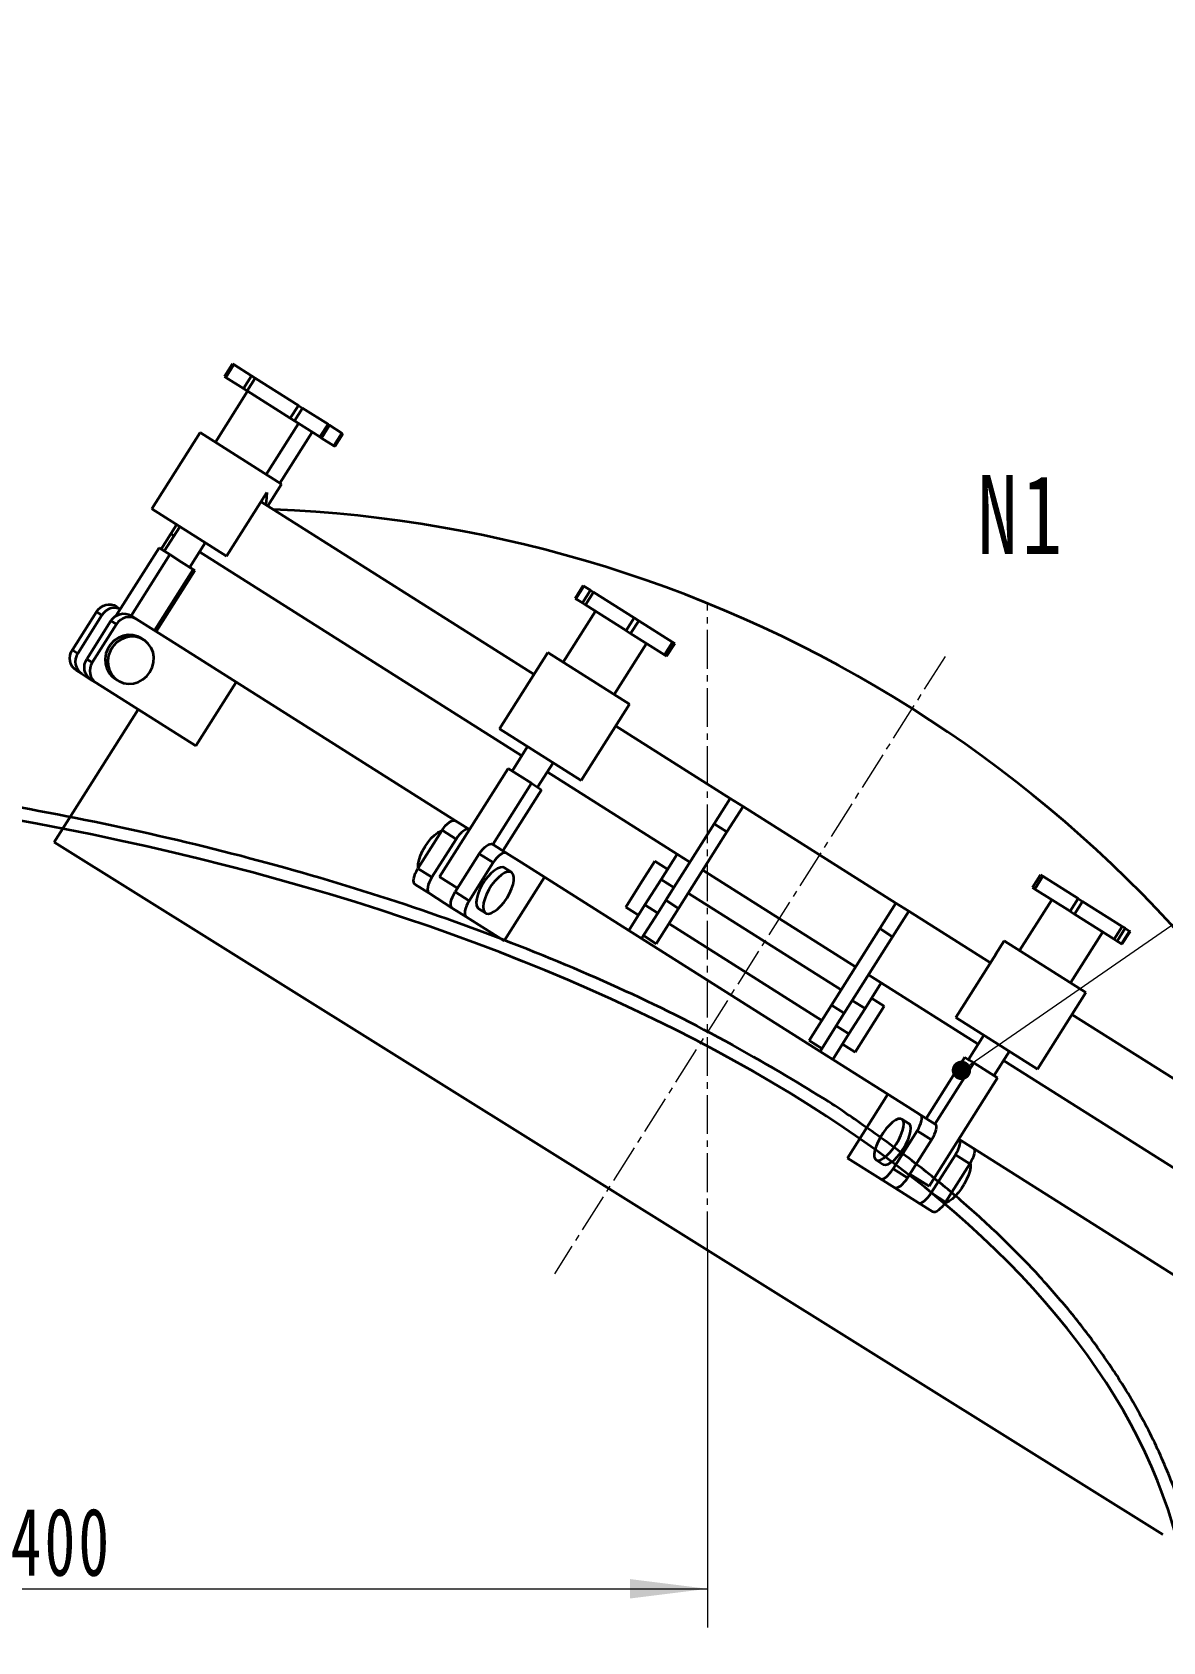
# Model space of a CAD drawing. Header units: millimetres. Extents: x -1782 to 1782, y -2523 to 2523.
# Drawn here: x -375.3 to -25.4, y 1163.8 to 1662.1 of the extents above; entities that cross this region are included whole.
import ezdxf

# ---------------------------------------------------------------- set-up
doc = ezdxf.new("R2010")
doc.units = ezdxf.units.MM
doc.linetypes.add('点画线', pattern=[18, 12, -2, 2, -2])
doc.layers.get('0').update_dxf_attribs({"lineweight": 35})
for name, color, linetype, lineweight in [('中心线层', 1, '点画线', 18), ('尺寸线层', 3, 'Continuous', 18), ('细实线层', 4, 'Continuous', 18)]:
    doc.layers.add(name, color=color, linetype=linetype, lineweight=lineweight)
doc.styles.add('标准', font='', dxfattribs={"width": 0.667})
doc.styles.get('标准').set_extended_font_data('宋体')
doc.dimstyles.new('标准', dxfattribs={"dimscale": 6, "dimtxt": 3.5, "dimasz": 4, "dimexe": 2, "dimexo": 0, "dimtad": 1, "dimdsep": 46, "dimtxsty": '标准', "dimblk": '_CAXARROW', "dimcen": 0, "dimdle": 6, "dimazin": 2, "dimtfac": 0.707107, "dimtdec": 3, "dimtmove": 2, "dimatfit": 3, "dimfxl": 1, "dimfrac": 2, "dimtolj": 1, "dimarcsym": 1})

# ---------------------------------------------------------------- blocks, each defined once
blk = doc.blocks.new('*X6')
at = {"layer": '尺寸线层', "linetype": 'Continuous'}
for points in [[(-566.23, 1180.22), (-542.23, 1183.22), (-542.23, 1177.22)], [(-166.23, 1180.22), (-190.23, 1183.22), (-190.23, 1177.22)]]:
    blk.add_hatch(color=0, dxfattribs=at).paths.add_polyline_path(points, flags=0)
at = {"layer": '尺寸线层', "color": 0, "linetype": 'Continuous'}
for p, q in [((-166.23, 1285.02), (-166.23, 1168.22)), ((-566.23, 1157.92), (-566.23, 1192.22)), ((-566.23, 1180.22), (-166.23, 1180.22))]:
    blk.add_line(p, q, dxfattribs=at)
at = {"layer": '尺寸线层', "color": 0, "insert": (-366.23, 1194.59), "char_height": 21, "width": 60.6605, "attachment_point": 5, "line_spacing_factor": 1.15057, "style": '标准'}
blk.add_mtext('\\T1.1;400', dxfattribs=at)
blk = doc.blocks.new('_CAXARROW')
blk.add_hatch(color=0).paths.add_polyline_path([(0, 0), (-1, 0.125), (-1, -0.125)], flags=0)
blk = doc.blocks.new('*X9')
at = {"layer": '尺寸线层', "linetype": 'Continuous'}
for points in [[(175.83, 2029.65), (172.83, 2005.65), (178.83, 2005.65)], [(175.83, -559.64), (172.83, -535.64), (178.83, -535.64)]]:
    blk.add_hatch(color=0, dxfattribs=at).paths.add_polyline_path(points, flags=0)
at = {"layer": '尺寸线层', "color": 0, "linetype": 'Continuous'}
for p, q in [((-479.43, 2029.65), (187.83, 2029.65)), ((175.83, -559.64), (175.83, 2029.65)), ((-101.23, -559.64), (187.83, -559.64))]:
    blk.add_line(p, q, dxfattribs=at)
at = {"layer": '尺寸线层', "color": 0, "insert": (161.46, 735.01), "char_height": 21, "width": 123.199, "attachment_point": 5, "rotation": 90, "line_spacing_factor": 1.15057, "style": '标准'}
blk.add_mtext('\\T1.1;～2589', dxfattribs=at)
blk = doc.blocks.new('*X69')
at = {"layer": '细实线层', "lineweight": 18}
h = blk.add_hatch(color=0, dxfattribs=at)
edge = h.paths.add_edge_path(flags=0)
edge.add_arc((0, 0), 3, 0, 360)
at = {"layer": '细实线层', "color": 0}
for p, q in [((0, 0), (373.98, 258.64)), ((373.98, 258.64), (433.98, 258.64))]:
    blk.add_line(p, q, dxfattribs=at)
at = {"layer": '细实线层', "color": 0, "lineweight": 18, "insert": (403.98, 267.64), "char_height": 30, "width": 102, "attachment_point": 8, "line_spacing_factor": 1.15057, "style": '标准'}
blk.add_mtext('\\T1.1;17', dxfattribs=at)

msp = doc.modelspace()

# ---------------------------------------------------------------- linework, layer by layer
for p, q in [((-313.252, 1559.384), (-315.746, 1555.44)), ((-315.746, 1555.44), (-315.384, 1555.21)), ((-312.89, 1559.155), (-315.384, 1555.21)), ((-315.384, 1555.21), (-309.924, 1551.757)), ((-313.252, 1559.384), (-312.89, 1559.155)), ((-312.89, 1559.155), (-307.429, 1555.701)), ((-307.429, 1555.701), (-309.924, 1551.757)), ((-306.279, 1554.974), (-308.774, 1551.03)), ((-307.429, 1555.701), (-306.279, 1554.974)), ((-306.279, 1554.974), (-292.911, 1546.519)), ((-308.617, 1550.931), (-318.595, 1535.154)), ((-309.924, 1551.757), (-308.774, 1551.03)), ((-308.774, 1551.03), (-295.405, 1542.575)), ((-292.911, 1546.519), (-295.405, 1542.575)), ((-291.624, 1545.705), (-294.118, 1541.761)), ((-292.911, 1546.519), (-291.624, 1545.705)), ((-291.624, 1545.705), (-283.726, 1540.71)), ((-302.818, 1525.177), (-292.841, 1540.953)), ((-295.405, 1542.575), (-294.118, 1541.761)), ((-294.118, 1541.761), (-286.22, 1536.766)), ((-283.726, 1540.71), (-286.22, 1536.766)), ((-285.711, 1536.444), (-283.217, 1540.388)), ((-283.726, 1540.71), (-283.217, 1540.388)), ((-283.217, 1540.388), (-279.42, 1537.986)), ((-323.328, 1538.148), (-338.294, 1514.483)), ((-298.086, 1522.183), (-323.328, 1538.148)), ((-298.595, 1522.505), (-288.617, 1538.282)), ((-286.22, 1536.766), (-285.711, 1536.444)), ((-285.711, 1536.444), (-281.914, 1534.042)), ((-279.42, 1537.986), (-281.914, 1534.042)), ((-281.587, 1533.835), (-279.092, 1537.779)), ((-279.42, 1537.986), (-279.092, 1537.779)), ((-281.914, 1534.042), (-281.587, 1533.835)), ((-302.365, 1515.417), (-298.086, 1522.183)), ((-315.13, 1499.833), (-302.658, 1519.554)), ((-304.443, 1516.731), (-219.948, 1463.291)), ((-315.13, 1499.833), (-338.294, 1514.483)), ((-332.374, 1506.788), (-335.367, 1502.055)), ((-329.617, 1508.996), (-334.396, 1501.441)), ((-330.589, 1509.61), (-332.374, 1506.788)), ((-332.374, 1506.788), (-331.402, 1506.174)), ((-331.402, 1506.174), (-332.374, 1506.788)), ((-335.973, 1502.438), (-349.243, 1481.457)), ((-344.638, 1481.414), (-332.665, 1500.346)), ((-332.665, 1500.346), (-335.973, 1502.438)), ((-332.665, 1500.346), (-329.052, 1498.061)), ((-326.507, 1496.452), (-321.729, 1504.007)), ((-323.514, 1501.185), (-223.743, 1438.083)), ((-223.743, 1438.083), (-323.514, 1501.185)), ((-325.439, 1495.776), (-337.412, 1476.845)), ((-336.903, 1476.523), (-324.93, 1495.454)), ((-329.052, 1498.061), (-325.439, 1495.776)), ((-324.93, 1495.454), (-325.439, 1495.776)), ((-204.722, 1490.742), (-207.216, 1486.798)), ((-204.517, 1490.613), (-207.011, 1486.669)), ((-204.722, 1490.742), (-204.517, 1490.613)), ((-204.517, 1490.613), (-202.48, 1489.325)), ((-207.216, 1486.798), (-207.011, 1486.669)), ((-207.011, 1486.669), (-204.975, 1485.381)), ((-202.48, 1489.325), (-204.975, 1485.381)), ((-204.975, 1485.381), (-204.018, 1484.776)), ((-201.524, 1488.72), (-204.018, 1484.776)), ((-202.48, 1489.325), (-201.524, 1488.72)), ((-201.524, 1488.72), (-188.974, 1480.782)), ((-355.373, 1482.682), (-362.857, 1470.85)), ((-353.694, 1481.62), (-361.177, 1469.788)), ((-353.694, 1481.62), (-355.373, 1482.682)), ((-349.192, 1484.294), (-347.947, 1483.507)), ((-344.712, 1481.462), (-343.033, 1480.399)), ((-343.033, 1480.399), (-332.51, 1473.744)), ((-200.958, 1482.84), (-210.936, 1467.064)), ((-204.018, 1484.776), (-191.468, 1476.838)), ((-188.974, 1480.782), (-191.468, 1476.838)), ((-187.582, 1479.902), (-190.077, 1475.958)), ((-188.974, 1480.782), (-187.582, 1479.902)), ((-187.582, 1479.902), (-177.138, 1473.297)), ((-350.894, 1479.85), (-358.378, 1468.017)), ((-349.215, 1478.787), (-356.698, 1466.955)), ((-349.215, 1478.787), (-350.894, 1479.85)), ((-191.468, 1476.838), (-190.077, 1475.958)), ((-190.077, 1475.958), (-179.633, 1469.353)), ((-362.857, 1470.85), (-361.177, 1469.788)), ((-340.751, 1473.986), (-341.59, 1474.518)), ((-332.51, 1473.744), (-244.297, 1417.953)), ((-215.669, 1470.057), (-230.635, 1446.393)), ((-190.427, 1454.093), (-215.669, 1470.057)), ((-195.16, 1457.086), (-185.182, 1472.862)), ((-177.138, 1473.297), (-179.633, 1469.353)), ((-178.923, 1468.904), (-176.429, 1472.848)), ((-177.138, 1473.297), (-176.429, 1472.848)), ((-358.378, 1468.017), (-356.698, 1466.955)), ((-179.633, 1469.353), (-178.923, 1468.904)), ((-359.984, 1463.512), (-361.664, 1464.574)), ((-359.984, 1463.512), (-357.185, 1461.741)), ((-355.505, 1460.679), (-357.185, 1461.741)), ((-355.505, 1460.679), (-324.599, 1441.132)), ((-349.573, 1461.897), (-348.733, 1461.365)), ((-312.127, 1460.851), (-324.599, 1441.131)), ((-342.459, 1452.428), (-368.472, 1411.297)), ((-205.393, 1430.429), (-190.427, 1454.093)), ((-205.393, 1430.429), (-230.635, 1446.393)), ((-194.706, 1447.327), (-159.233, 1424.891)), ((-221.958, 1440.905), (-226.737, 1433.35)), ((-218.849, 1428.361), (-214.07, 1435.916)), ((-227.975, 1434.133), (-249.177, 1400.609)), ((-220.78, 1429.583), (-227.975, 1434.133)), ((-215.855, 1433.094), (-175.649, 1407.665)), ((-175.649, 1407.665), (-215.855, 1433.094)), ((-232.754, 1410.652), (-220.78, 1429.583)), ((-217.611, 1427.579), (-229.584, 1408.647)), ((-220.78, 1429.583), (-219.196, 1428.581)), ((-219.196, 1428.581), (-217.611, 1427.579)), ((-164.221, 1417.003), (-159.233, 1424.891)), ((-155.289, 1422.397), (-160.277, 1414.509)), ((-159.233, 1424.891), (-155.289, 1422.397)), ((-155.289, 1422.397), (-107.96, 1392.463)), ((-244.297, 1417.953), (-239.981, 1415.223)), ((-164.221, 1417.003), (-179.188, 1393.339)), ((-160.277, 1414.509), (-164.221, 1417.003)), ((-368.472, 1411.297), (-25.371, 1197.074)), ((-248.409, 1415.032), (-255.893, 1403.199)), ((-244.093, 1412.302), (-251.576, 1400.469)), ((-244.093, 1412.302), (-248.409, 1415.032)), ((-232.786, 1410.673), (-228.47, 1407.943)), ((-175.244, 1390.844), (-160.277, 1414.509)), ((-236.899, 1407.752), (-244.382, 1395.919)), ((-232.582, 1405.022), (-236.899, 1407.752)), ((-228.47, 1407.943), (-223.854, 1405.023)), ((-187.076, 1398.328), (-182.586, 1405.427)), ((-178.642, 1402.933), (-182.586, 1405.427)), ((-180.638, 1399.777), (-175.649, 1407.665)), ((-175.649, 1407.665), (-171.705, 1405.171)), ((-255.893, 1403.199), (-251.576, 1400.469)), ((-243.634, 1397.103), (-249.177, 1400.609)), ((-232.582, 1405.022), (-240.065, 1393.189)), ((-216.727, 1400.516), (-229.199, 1380.795)), ((-226.939, 1402.005), (-229.097, 1403.37)), ((-223.854, 1405.023), (-190.616, 1384.001)), ((-167.761, 1402.677), (-120.432, 1372.743)), ((-120.432, 1372.743), (-167.761, 1402.677)), ((-63.223, 1401.25), (-65.718, 1397.306)), ((-62.472, 1400.775), (-64.967, 1396.831)), ((-63.223, 1401.25), (-62.472, 1400.775)), ((-62.472, 1400.775), (-51.595, 1393.896)), ((-252.453, 1395.502), (-256.769, 1398.232)), ((-252.453, 1395.502), (-245.259, 1390.952)), ((-244.382, 1395.919), (-240.065, 1393.189)), ((-191.566, 1391.228), (-187.076, 1398.328)), ((-180.638, 1399.777), (-185.627, 1391.889)), ((-181.683, 1389.395), (-176.694, 1397.283)), ((-176.694, 1397.283), (-180.638, 1399.777)), ((-124.922, 1365.644), (-172.251, 1395.577)), ((-65.718, 1397.306), (-64.967, 1396.831)), ((-64.967, 1396.831), (-54.09, 1389.952)), ((-240.942, 1388.222), (-245.259, 1390.952)), ((-237.08, 1390.749), (-234.921, 1389.384)), ((-191.566, 1391.228), (-187.622, 1388.734)), ((-190.616, 1384.001), (-185.627, 1391.889)), ((-185.627, 1391.889), (-181.683, 1389.395)), ((-175.244, 1390.844), (-182.163, 1379.904)), ((-179.188, 1393.339), (-175.244, 1390.844)), ((-112.949, 1384.575), (-107.96, 1392.463)), ((-107.96, 1392.463), (-104.016, 1389.969)), ((-59.749, 1393.531), (-69.726, 1377.755)), ((-51.595, 1393.896), (-54.09, 1389.952)), ((-50.194, 1393.01), (-52.689, 1389.066)), ((-51.595, 1393.896), (-50.194, 1393.01)), ((-50.194, 1393.01), (-37.916, 1385.245)), ((-240.942, 1388.222), (-229.199, 1380.795)), ((-181.683, 1389.395), (-186.672, 1381.507)), ((-178.237, 1386.112), (-130.909, 1356.178)), ((-104.016, 1389.969), (-109.005, 1382.081)), ((-104.016, 1389.969), (-78.736, 1373.98)), ((-54.09, 1389.952), (-52.689, 1389.066)), ((-52.689, 1389.066), (-40.411, 1381.301)), ((-37.916, 1385.245), (-40.411, 1381.301)), ((-37.916, 1385.245), (-37.001, 1384.666)), ((-186.672, 1381.507), (-190.616, 1384.001)), ((-186.672, 1381.507), (-131.455, 1346.584)), ((-186.107, 1382.398), (-182.163, 1379.904)), ((-112.949, 1384.575), (-127.916, 1360.911)), ((-123.972, 1358.417), (-109.005, 1382.081)), ((-109.005, 1382.081), (-112.949, 1384.575)), ((-74.459, 1380.748), (-77.098, 1376.576)), ((-49.217, 1364.784), (-74.459, 1380.748)), ((-53.95, 1367.777), (-43.973, 1383.553)), ((-40.411, 1381.301), (-39.495, 1380.722)), ((-39.495, 1380.722), (-37.001, 1384.666)), ((-39.495, 1380.722), (-38.181, 1379.891)), ((-35.687, 1383.835), (-38.181, 1379.891)), ((-38.004, 1379.778), (-35.509, 1383.722)), ((-37.001, 1384.666), (-35.687, 1383.835)), ((-35.687, 1383.835), (-35.509, 1383.722)), ((-76.951, 1376.803), (-89.423, 1357.082)), ((-77.082, 1376.566), (-76.951, 1376.803)), ((-38.181, 1379.891), (-38.004, 1379.778)), ((-116.488, 1370.249), (-112.544, 1367.754)), ((-112.544, 1367.754), (-117.533, 1359.866)), ((-112.544, 1367.754), (-82.534, 1348.774)), ((-82.534, 1348.774), (-112.544, 1367.754)), ((-127.916, 1360.911), (-134.835, 1349.971)), ((-127.916, 1360.911), (-123.972, 1358.417)), ((-121.477, 1362.361), (-126.466, 1354.473)), ((-117.533, 1359.866), (-121.477, 1362.361)), ((-111.593, 1360.527), (-120.573, 1346.328)), ((-111.593, 1360.527), (-115.537, 1363.021)), ((-64.184, 1341.12), (-49.217, 1364.784)), ((-122.522, 1351.978), (-117.533, 1359.866)), ((-64.184, 1341.12), (-89.423, 1357.082)), ((-53.497, 1358.018), (36.575, 1301.05)), ((-131.455, 1346.584), (-126.466, 1354.473)), ((-122.522, 1351.978), (-127.511, 1344.09)), ((-126.466, 1354.473), (-122.522, 1351.978)), ((-80.749, 1351.596), (-85.527, 1344.041)), ((-134.835, 1349.971), (-130.891, 1347.476)), ((-127.511, 1344.09), (-131.455, 1346.584)), ((-124.517, 1348.823), (-120.573, 1346.328)), ((-77.639, 1339.052), (-72.861, 1346.607)), ((-127.511, 1344.09), (-104.264, 1329.387)), ((-98.615, 1325.815), (-86.642, 1344.746)), ((-83.899, 1343.011), (-95.873, 1324.08)), ((-86.642, 1344.746), (-85.271, 1343.879)), ((-85.271, 1343.879), (-83.899, 1343.011)), ((-76.525, 1338.347), (-83.899, 1343.011)), ((-74.646, 1343.785), (31.098, 1276.906)), ((31.098, 1276.906), (-74.646, 1343.785)), ((-97.727, 1304.823), (-76.525, 1338.347)), ((-110.43, 1333.287), (-122.903, 1313.567)), ((-103.914, 1324.196), (-106.126, 1325.596)), ((-104.264, 1329.387), (-100.269, 1326.861)), ((-100.269, 1326.861), (-95.844, 1324.062)), ((-101.364, 1322.031), (-108.847, 1310.199)), ((-96.939, 1319.233), (-101.364, 1322.031)), ((-96.939, 1319.233), (-104.422, 1307.401)), ((-88.47, 1319.398), (-84.045, 1316.6)), ((-84.045, 1316.6), (9.848, 1257.216)), ((-122.903, 1313.567), (-112.741, 1307.14)), ((-114.108, 1312.975), (-111.896, 1311.575)), ((-89.564, 1314.569), (-97.048, 1302.737)), ((-85.14, 1311.77), (-92.623, 1299.938)), ((-85.14, 1311.77), (-89.564, 1314.569)), ((-108.316, 1304.342), (-112.741, 1307.14)), ((-108.847, 1310.199), (-104.422, 1307.401)), ((-97.727, 1304.823), (-103.674, 1308.584)), ((-108.316, 1304.342), (-100.942, 1299.678)), ((-97.048, 1302.737), (-92.623, 1299.938)), ((-96.517, 1296.879), (-100.942, 1299.678))]:
    msp.add_line(p, q)
for points in [[(-302.658, 1519.554), (-302.857, 1516.733), (-303.038, 1515.843)], [(-355.373, 1482.682), (-354.816, 1483.407), (-354.138, 1484.014), (-353.366, 1484.481), (-352.529, 1484.788), (-351.66, 1484.925), (-350.792, 1484.887), (-349.959, 1484.674), (-349.192, 1484.294)], [(-347.964, 1483.48), (-348.279, 1483.611), (-349.113, 1483.824), (-349.981, 1483.863), (-350.85, 1483.726), (-351.686, 1483.418), (-352.458, 1482.952), (-353.136, 1482.345), (-353.694, 1481.62)], [(-350.894, 1479.85), (-350.337, 1480.574), (-349.659, 1481.181), (-348.887, 1481.648), (-348.05, 1481.955), (-347.181, 1482.093), (-346.313, 1482.054), (-345.48, 1481.841), (-344.712, 1481.462)], [(-343.033, 1480.399), (-343.8, 1480.778), (-344.634, 1480.992), (-345.502, 1481.03), (-346.371, 1480.893), (-347.207, 1480.585), (-347.979, 1480.119), (-348.657, 1479.512), (-349.215, 1478.787)], [(-350.195, 1472.042), (-351.053, 1470.674), (-351.615, 1469.166), (-351.856, 1467.588), (-351.765, 1466.014), (-351.345, 1464.518), (-350.616, 1463.17), (-349.612, 1462.032), (-348.381, 1461.158), (-346.98, 1460.589), (-345.474, 1460.351), (-343.934, 1460.456), (-342.431, 1460.898), (-341.037, 1461.658), (-339.816, 1462.698), (-338.825, 1463.972), (-338.111, 1465.418), (-337.707, 1466.971), (-337.631, 1468.556), (-337.889, 1470.1), (-338.467, 1471.53), (-339.338, 1472.781), (-340.462, 1473.793), (-341.786, 1474.518), (-343.248, 1474.924), (-344.78, 1474.991), (-346.31, 1474.716), (-347.767, 1474.111), (-349.083, 1473.206), (-350.195, 1472.042)], [(-341.59, 1474.518), (-342.625, 1475.049), (-344.088, 1475.455), (-345.62, 1475.522), (-347.15, 1475.247), (-348.607, 1474.643), (-349.922, 1473.737), (-351.035, 1472.574)], [(-361.664, 1464.574), (-362.335, 1465.105), (-362.885, 1465.767), (-363.292, 1466.535), (-363.54, 1467.378), (-363.621, 1468.266), (-363.531, 1469.163), (-363.272, 1470.036), (-362.857, 1470.85)], [(-351.035, 1472.574), (-351.893, 1471.206), (-352.455, 1469.697), (-352.696, 1468.119), (-352.604, 1466.546), (-352.184, 1465.049), (-351.456, 1463.701), (-350.452, 1462.563), (-349.573, 1461.897)], [(-361.177, 1469.788), (-361.593, 1468.974), (-361.851, 1468.101), (-361.941, 1467.204), (-361.861, 1466.316), (-361.612, 1465.472), (-361.205, 1464.705), (-360.656, 1464.043), (-359.984, 1463.512)], [(-357.185, 1461.741), (-357.856, 1462.272), (-358.406, 1462.934), (-358.813, 1463.702), (-359.061, 1464.546), (-359.142, 1465.433), (-359.051, 1466.331), (-358.793, 1467.203), (-358.378, 1468.017)], [(-356.698, 1466.955), (-357.114, 1466.141), (-357.372, 1465.268), (-357.462, 1464.371), (-357.382, 1463.483), (-357.133, 1462.639), (-356.726, 1461.872), (-356.176, 1461.21), (-355.505, 1460.679)], [(-248.409, 1415.032), (-247.891, 1415.781), (-247.331, 1416.463), (-246.751, 1417.05), (-246.172, 1417.521), (-245.616, 1417.856), (-245.106, 1418.044), (-244.661, 1418.076), (-244.297, 1417.953)], [(-239.981, 1415.223), (-240.344, 1415.346), (-240.79, 1415.314), (-241.3, 1415.126), (-241.855, 1414.791), (-242.434, 1414.32), (-243.015, 1413.733), (-243.575, 1413.051), (-244.093, 1412.302)], [(-255.78, 1403.377), (-255.811, 1403.607), (-255.794, 1404.662), (-255.557, 1405.893), (-255.11, 1407.243), (-254.474, 1408.648), (-253.679, 1410.044), (-252.763, 1411.364), (-251.767, 1412.548), (-250.739, 1413.539), (-249.727, 1414.291), (-248.778, 1414.77), (-248.522, 1414.854)], [(-236.899, 1407.752), (-236.381, 1408.501), (-235.821, 1409.183), (-235.24, 1409.77), (-234.661, 1410.241), (-234.106, 1410.576), (-233.595, 1410.764), (-233.15, 1410.796), (-232.786, 1410.673)], [(-228.47, 1407.943), (-228.834, 1408.066), (-229.279, 1408.034), (-229.789, 1407.846), (-230.344, 1407.511), (-230.924, 1407.04), (-231.504, 1406.453), (-232.064, 1405.771), (-232.582, 1405.022)], [(-256.769, 1398.232), (-257.037, 1398.508), (-257.199, 1398.924), (-257.248, 1399.465), (-257.183, 1400.111), (-257.006, 1400.836), (-256.724, 1401.612), (-256.348, 1402.41), (-255.893, 1403.199)], [(-251.576, 1400.469), (-252.032, 1399.68), (-252.407, 1398.882), (-252.689, 1398.106), (-252.866, 1397.381), (-252.931, 1396.735), (-252.882, 1396.194), (-252.721, 1395.778), (-252.453, 1395.502)], [(-233.09, 1397.978), (-233.951, 1396.612), (-234.67, 1395.203), (-235.215, 1393.817), (-235.559, 1392.518), (-235.687, 1391.369), (-235.592, 1390.421), (-235.279, 1389.721), (-234.763, 1389.299), (-234.068, 1389.177), (-233.226, 1389.359), (-232.277, 1389.837), (-231.265, 1390.59), (-230.237, 1391.581), (-229.241, 1392.764), (-228.325, 1394.085), (-227.53, 1395.48), (-226.895, 1396.886), (-226.448, 1398.236), (-226.21, 1399.467), (-226.194, 1400.522), (-226.398, 1401.351), (-226.815, 1401.915), (-227.424, 1402.189), (-228.197, 1402.159), (-229.098, 1401.827), (-230.085, 1401.208), (-231.111, 1400.331), (-232.128, 1399.237), (-233.09, 1397.978)], [(-229.097, 1403.37), (-229.583, 1403.554), (-230.356, 1403.524), (-231.256, 1403.192), (-232.243, 1402.573), (-233.269, 1401.696), (-234.287, 1400.602), (-235.248, 1399.343)], [(-245.259, 1390.952), (-245.526, 1391.228), (-245.688, 1391.644), (-245.737, 1392.185), (-245.672, 1392.831), (-245.495, 1393.556), (-245.213, 1394.332), (-244.837, 1395.13), (-244.382, 1395.919)], [(-235.248, 1399.343), (-236.109, 1397.977), (-236.828, 1396.568), (-237.373, 1395.182), (-237.717, 1393.883), (-237.845, 1392.734), (-237.75, 1391.786), (-237.438, 1391.086), (-237.08, 1390.749)], [(-240.065, 1393.189), (-240.521, 1392.4), (-240.897, 1391.602), (-241.179, 1390.826), (-241.355, 1390.101), (-241.421, 1389.455), (-241.371, 1388.914), (-241.21, 1388.498), (-240.942, 1388.222)], [(-112.759, 1320.039), (-113.501, 1318.64), (-114.084, 1317.272), (-114.482, 1315.998), (-114.676, 1314.877), (-114.656, 1313.963), (-114.425, 1313.297), (-113.992, 1312.912), (-113.378, 1312.824), (-112.611, 1313.039), (-111.728, 1313.546), (-110.769, 1314.321), (-109.78, 1315.328), (-108.807, 1316.52), (-107.895, 1317.841), (-107.087, 1319.23), (-106.42, 1320.622), (-105.927, 1321.951), (-105.629, 1323.155), (-105.542, 1324.179), (-105.668, 1324.973), (-106.002, 1325.502), (-106.529, 1325.74), (-107.223, 1325.676), (-108.053, 1325.313), (-108.979, 1324.669), (-109.959, 1323.772), (-110.946, 1322.666), (-111.894, 1321.402), (-112.759, 1320.039)], [(-101.364, 1322.031), (-100.904, 1322.818), (-100.516, 1323.608), (-100.214, 1324.372), (-100.01, 1325.08), (-99.912, 1325.704), (-99.923, 1326.222), (-100.044, 1326.612), (-100.269, 1326.861)], [(-111.896, 1311.575), (-111.779, 1311.513), (-111.165, 1311.425), (-110.399, 1311.64), (-109.515, 1312.146), (-108.557, 1312.921), (-107.568, 1313.929), (-106.595, 1315.121), (-105.683, 1316.442), (-104.874, 1317.831), (-104.208, 1319.223), (-103.715, 1320.552), (-103.417, 1321.756), (-103.329, 1322.78), (-103.455, 1323.574), (-103.79, 1324.103), (-103.914, 1324.196)], [(-95.844, 1324.062), (-95.619, 1323.814), (-95.498, 1323.423), (-95.487, 1322.906), (-95.585, 1322.281), (-95.789, 1321.573), (-96.091, 1320.81), (-96.479, 1320.019), (-96.939, 1319.233)], [(-89.564, 1314.569), (-89.105, 1315.355), (-88.716, 1316.145), (-88.414, 1316.909), (-88.21, 1317.617), (-88.112, 1318.241), (-88.124, 1318.759), (-88.244, 1319.15), (-88.47, 1319.398)], [(-84.045, 1316.6), (-83.82, 1316.351), (-83.699, 1315.961), (-83.688, 1315.443), (-83.786, 1314.818), (-83.99, 1314.111), (-84.292, 1313.347), (-84.68, 1312.557), (-85.14, 1311.77)], [(-85.03, 1311.946), (-84.929, 1311.548), (-84.91, 1310.633), (-85.104, 1309.513), (-85.501, 1308.239), (-86.085, 1306.87), (-86.826, 1305.472)], [(-112.741, 1307.14), (-112.42, 1307.044), (-112.016, 1307.102), (-111.543, 1307.313), (-111.021, 1307.67), (-110.469, 1308.157), (-109.908, 1308.757), (-109.361, 1309.447), (-108.847, 1310.199)], [(-104.422, 1307.401), (-104.936, 1306.648), (-105.483, 1305.959), (-106.044, 1305.359), (-106.596, 1304.871), (-107.118, 1304.515), (-107.591, 1304.303), (-107.995, 1304.245), (-108.316, 1304.342)], [(-86.826, 1305.472), (-87.692, 1304.109), (-88.64, 1302.844), (-89.627, 1301.738), (-90.606, 1300.842), (-91.532, 1300.197), (-92.362, 1299.835), (-92.735, 1299.764)], [(-100.942, 1299.678), (-100.621, 1299.581), (-100.216, 1299.639), (-99.744, 1299.851), (-99.221, 1300.207), (-98.669, 1300.695), (-98.109, 1301.295), (-97.561, 1301.984), (-97.048, 1302.737)], [(-92.623, 1299.938), (-93.136, 1299.186), (-93.684, 1298.496), (-94.245, 1297.896), (-94.797, 1297.408), (-95.319, 1297.052), (-95.792, 1296.841), (-96.196, 1296.782), (-96.517, 1296.879)]]:
    msp.add_lwpolyline(points)
for start, end in [(57.68633, 87.68634), (27.68633, 57.68633)]:
    msp.add_arc((-316.798, 1114.659), 400, start, end)
msp.add_ellipse((-566.233, 1159.391), major_axis=(550, 0), ratio=0.5, start_param=0, end_param=3.1415927)
msp.add_rational_spline([(-12.233, 1159.391), (-12.233, 1203.952), (-57.061, 1300.741), (-198.002, 1374.797), (-474.367, 1454.577), (-676.523, 1449.259), (-842.343, 1401.391), (-925.852, 1377.284), (-1068.374, 1307.144), (-1120.233, 1208.762), (-1120.233, 1159.391)], [1, 0.916666666667, 0.791666666667, 0.75, 0.75, 0.8333333333, 0.999999999912, 0.955341801203, 0.910683602552, 0.955341801261, 1], degree=3, knots=[0, 0, 0, 0, 4392.4247531, 8784.8495062, 8784.8495062, 17569.6990124, 17569.6990124, 17569.6990124, 21962.1237655, 26354.5485186, 26354.5485186, 26354.5485186, 26354.5485186])
at = {"layer": '中心线层'}
for p, q in [((-166.233, 1285.024), (-166.233, 1485.24)), ((-92.771, 1468.85), (-213.662, 1277.701))]:
    msp.add_line(p, q, dxfattribs=at)

# ---------------------------------------------------------------- block references
at = {"layer": '细实线层'}
msp.add_blockref('*X69', (-87.702, 1340.699), dxfattribs=at)

# ---------------------------------------------------------------- texts
at = {"layer": '尺寸线层', "insert": (-82.761, 1525.011), "char_height": 24.5, "width": 83.34522, "attachment_point": 1, "line_spacing_factor": 1.15057, "style": '标准'}
msp.add_mtext('\\T1.1;{\\W0.75;N1}', dxfattribs=at)

# ---------------------------------------------------------------- dimensions: what is measured, and where the dimension line sits
at = {"layer": '尺寸线层'}
dim = msp.add_linear_dim(base=(175.826, 2029.65), p1=(-101.233, -559.637), p2=(-479.435, 2029.65), angle=90, text='～2589', dimstyle='标准', override={"dimsah": 1, "dimtfac": 1, "dimtfill": 1, "dimtzin": 8}, dxfattribs=at)
dim.commit()
dim.dimension.update_dxf_attribs({"geometry": '*X9', "text_midpoint": (175.826, 735.006)})
dim = msp.add_linear_dim(base=(-166.233, 1180.218), p1=(-566.233, 1157.917), p2=(-166.233, 1285.024), angle=0, dimstyle='标准', override={"dimsah": 1, "dimtfill": 1, "dimtzin": 8}, dxfattribs=at)
dim.commit()
dim.dimension.update_dxf_attribs({"geometry": '*X6', "text_midpoint": (-366.233, 1180.218)})

doc.saveas('drawing.dxf')
